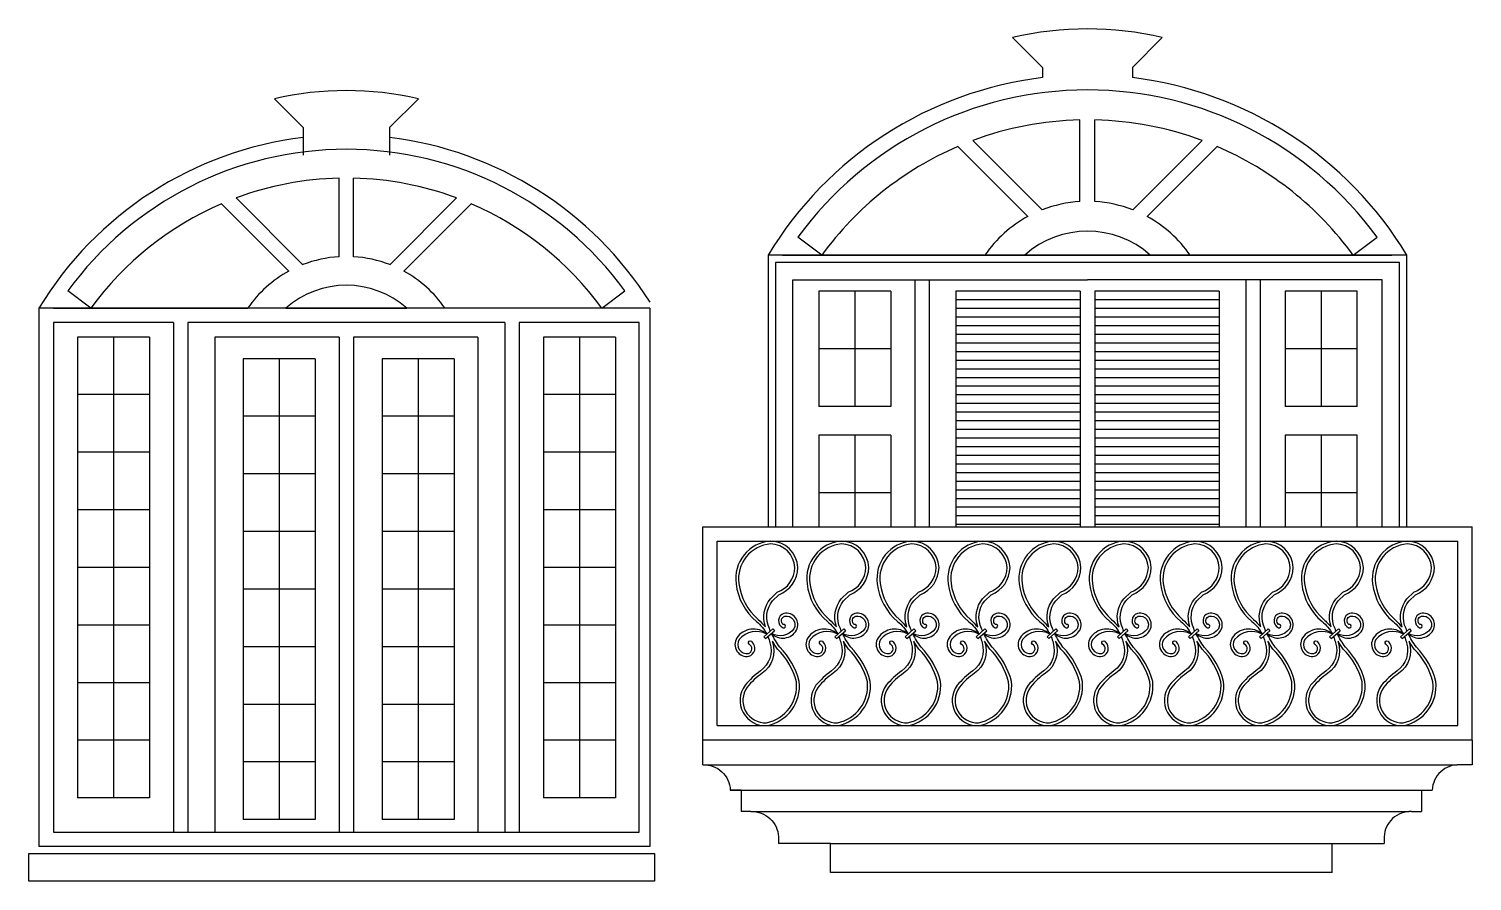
# Model space of a CAD drawing. Header units: millimetres. Extents: x 766.04 to 775.27, y 171.16 to 178.05.
# Drawn here: x 769.46 to 774.48, y 175.09 to 178.05 of the extents above; entities that cross this region are included whole.
import ezdxf

# ---------------------------------------------------------------- set-up
doc = ezdxf.new("R2010")
doc.units = ezdxf.units.MM
doc.header["$MEASUREMENT"] = 0
doc.layers.add('alvenaria', color=5, linetype='Continuous')
doc.layers.add('janela', color=1, linetype='Continuous')

msp = doc.modelspace()

# ---------------------------------------------------------------- linework, layer by layer
at = {"color": 2}
for p, q in [((772.88, 178.018), (772.984, 177.9141)), ((773.3996, 178.018), (773.2957, 177.9141)), ((772.984, 177.9141), (772.984, 177.8786)), ((773.2957, 177.9141), (773.2957, 177.8786)), ((770.3163, 177.805), (770.4163, 177.705)), ((770.8163, 177.805), (770.7163, 177.705)), ((773.1138, 177.4486), (773.1138, 177.7319)), ((773.1658, 177.4486), (773.1658, 177.7319)), ((770.4163, 177.705), (770.4163, 177.6095)), ((770.7163, 177.705), (770.7163, 177.6095)), ((772.9326, 177.3965), (772.6896, 177.6395)), ((772.9828, 177.4199), (772.7421, 177.6606)), ((773.2969, 177.4199), (773.5376, 177.6606)), ((773.347, 177.3965), (773.59, 177.6395)), ((770.5413, 177.257), (770.5413, 177.5297)), ((770.5913, 177.257), (770.5913, 177.5297)), ((770.4152, 177.2294), (770.1835, 177.461)), ((770.7174, 177.2294), (770.949, 177.461)), ((770.3669, 177.207), (770.133, 177.4408)), ((770.7657, 177.207), (770.9995, 177.4408)), ((772.2177, 177.2628), (772.1344, 177.325)), ((774.0619, 177.2628), (774.1452, 177.325)), ((772.498, 177.2628), (772.0807, 177.2628)), ((772.0807, 177.2628), (772.7554, 177.2628)), ((772.1164, 177.2628), (774.1634, 177.2628)), ((772.1164, 177.2628), (774.1634, 177.2628)), ((772.1164, 177.2628), (774.1634, 177.2628)), ((772.1164, 177.2628), (774.1634, 177.2628)), ((772.1164, 177.2628), (774.1634, 177.2628)), ((772.1164, 177.2628), (774.1634, 177.2628)), ((772.1164, 177.2628), (774.1634, 177.2628)), ((772.1164, 177.2628), (774.1634, 177.2628)), ((772.641, 177.2628), (772.548, 177.2628)), ((772.6649, 177.2628), (772.7838, 177.2628)), ((773.3579, 177.2628), (772.9218, 177.2628)), ((773.2657, 177.2628), (773.3579, 177.2628)), ((773.5551, 177.2628), (773.4407, 177.2628)), ((774.197, 177.2628), (773.4959, 177.2628)), ((773.4959, 177.2628), (773.6148, 177.2628)), ((774.197, 177.2628), (773.4959, 177.2628)), ((773.4959, 177.2628), (773.6148, 177.2628)), ((773.648, 177.2628), (773.5551, 177.2628)), ((773.6148, 177.2628), (773.7114, 177.2628)), ((773.6148, 177.2628), (773.7114, 177.2628)), ((773.7633, 177.2628), (774.197, 177.2628)), ((773.7633, 177.2628), (774.197, 177.2628)), ((772.5399, 177.1771), (772.5399, 176.3199)), ((772.5899, 177.1771), (772.5899, 176.3199)), ((773.6899, 177.1771), (773.6899, 176.3199)), ((773.7399, 177.1771), (773.7399, 176.3199)), ((769.6789, 177.0783), (769.5988, 177.1381)), ((771.4536, 177.0783), (771.5338, 177.1381)), ((769.499, 177.0783), (769.499, 175.2096)), ((771.6207, 177.0783), (769.499, 177.0783)), ((769.9663, 177.0783), (769.549, 177.0783)), ((769.549, 177.0783), (770.2237, 177.0783)), ((770.1092, 177.0783), (770.0163, 177.0783)), ((770.2237, 177.0783), (770.1092, 177.0783)), ((770.4451, 177.0783), (770.3564, 177.0783)), ((770.3564, 177.0783), (770.7761, 177.0783)), ((771.0233, 177.0783), (770.9089, 177.0783)), ((771.1163, 177.0783), (771.0233, 177.0783)), ((771.5836, 177.0783), (771.1663, 177.0783)), ((771.6207, 177.0783), (771.6207, 175.2096)), ((769.549, 177.0283), (769.549, 175.2596)), ((769.9663, 177.0283), (769.549, 177.0283)), ((769.9663, 177.0283), (769.9663, 175.2596)), ((770.0163, 177.0283), (770.0163, 175.2596)), ((771.1163, 177.0283), (770.0163, 177.0283)), ((771.1163, 177.0283), (771.1163, 175.2596)), ((771.1663, 177.0283), (771.1663, 175.2596)), ((771.5836, 177.0283), (771.1663, 177.0283)), ((771.5836, 175.2596), (771.5836, 177.0283)), ((769.8833, 176.9783), (769.6333, 176.9783)), ((770.1092, 176.9783), (770.1092, 175.2596)), ((770.5413, 176.9783), (770.1092, 176.9783)), ((770.5413, 176.9783), (770.5413, 175.2596)), ((770.5913, 176.9783), (770.5913, 175.2596)), ((771.0233, 176.9783), (770.5913, 176.9783)), ((771.0233, 176.9783), (771.0233, 175.2596)), ((771.8043, 176.3199), (773.5459, 176.3199)), ((771.8043, 175.5792), (771.8043, 176.3199)), ((771.8044, 176.3199), (774.4755, 176.3199)), ((774.4755, 175.5792), (774.4755, 176.3199)), ((771.8543, 176.2699), (774.4255, 176.2699)), ((771.8543, 175.6292), (771.8543, 176.2699)), ((774.4255, 175.6292), (774.4255, 176.2699)), ((772.0469, 175.9654), (772.0165, 175.938)), ((772.0223, 175.9315), (772.0529, 175.9587)), ((772.0469, 175.9654), (772.0529, 175.9587)), ((772.2934, 175.9654), (772.263, 175.938)), ((772.2687, 175.9315), (772.2994, 175.9587)), ((772.2934, 175.9654), (772.2994, 175.9587)), ((772.5373, 175.9654), (772.5069, 175.938)), ((772.5127, 175.9315), (772.5433, 175.9587)), ((772.5373, 175.9654), (772.5433, 175.9587)), ((772.7838, 175.9654), (772.7534, 175.938)), ((772.7591, 175.9315), (772.7898, 175.9587)), ((772.7838, 175.9654), (772.7898, 175.9587)), ((773.0302, 175.9654), (772.9998, 175.938)), ((773.0056, 175.9315), (773.0362, 175.9587)), ((773.0302, 175.9654), (773.0362, 175.9587)), ((773.2742, 175.9654), (773.2438, 175.938)), ((773.2495, 175.9315), (773.2802, 175.9587)), ((773.2742, 175.9654), (773.2802, 175.9587)), ((773.5206, 175.9654), (773.4902, 175.938)), ((773.496, 175.9315), (773.5266, 175.9587)), ((773.5206, 175.9654), (773.5266, 175.9587)), ((773.7671, 175.9654), (773.7367, 175.938)), ((773.7424, 175.9315), (773.7731, 175.9587)), ((773.7671, 175.9654), (773.7731, 175.9587)), ((774.011, 175.9654), (773.9806, 175.938)), ((773.9864, 175.9315), (774.017, 175.9587)), ((774.011, 175.9654), (774.017, 175.9587)), ((774.2575, 175.9654), (774.2271, 175.938)), ((774.2328, 175.9315), (774.2635, 175.9587)), ((774.2575, 175.9654), (774.2635, 175.9587)), ((772.0165, 175.938), (772.0223, 175.9315)), ((772.263, 175.938), (772.2687, 175.9315)), ((772.5069, 175.938), (772.5127, 175.9315)), ((772.7534, 175.938), (772.7591, 175.9315)), ((772.9998, 175.938), (773.0056, 175.9315)), ((773.2438, 175.938), (773.2495, 175.9315)), ((773.4902, 175.938), (773.496, 175.9315)), ((773.7367, 175.938), (773.7424, 175.9315)), ((773.9806, 175.938), (773.9864, 175.9315)), ((774.2271, 175.938), (774.2328, 175.9315)), ((771.8543, 175.6292), (774.4255, 175.6292)), ((774.4755, 175.5792), (771.8043, 175.5792)), ((769.549, 175.2596), (771.5836, 175.2596)), ((771.6207, 175.2096), (769.499, 175.2096))]:
    msp.add_line(p, q, dxfattribs=at)
at = {"color": 2, "extrusion": (0, 0, -1)}
for p, q in [((774.0777, 177.2628), (772.0307, 177.2628)), ((774.2492, 177.2628), (772.0307, 177.2628)), ((774.0777, 177.2628), (772.0307, 177.2628)), ((772.0307, 177.2628), (772.0307, 176.3197)), ((772.0307, 177.2628), (772.0307, 176.3197)), ((774.2492, 177.2628), (772.0307, 177.2628)), ((774.0777, 177.2628), (772.0307, 177.2628)), ((774.2492, 177.2628), (772.0307, 177.2628)), ((774.0777, 177.2628), (772.0307, 177.2628)), ((774.2492, 177.2628), (772.0307, 177.2628)), ((772.1164, 177.2628), (773.1399, 177.2628)), ((772.1164, 177.2628), (773.1399, 177.2628)), ((772.1164, 177.2628), (773.1399, 177.2628)), ((774.1634, 177.2628), (773.1399, 177.2628)), ((774.1634, 177.2628), (773.1399, 177.2628)), ((774.2492, 176.3197), (774.2492, 177.2628)), ((772.0564, 177.2371), (772.0564, 176.3197)), ((774.2234, 177.2371), (772.0564, 177.2371)), ((774.2234, 176.3197), (774.2234, 177.2371)), ((772.1164, 176.3197), (772.1164, 177.1771)), ((772.1164, 177.1771), (773.1399, 177.1771)), ((774.1634, 177.1771), (773.1399, 177.1771)), ((774.1634, 176.3197), (774.1634, 177.1771))]:
    msp.add_line(p, q, dxfattribs=at)
at = {"color": 2}
for points in [[(772.0461, 176.0624), (772.068, 176.0838, 0.306931), (772.1339, 176.1782, 0.397058), (772.039, 176.2699, 0.432102), (771.9195, 176.1217, 0.188345), (771.9903, 175.9904, -0.111789), (772.0262, 175.9467, -0.111789)], [(772.2925, 176.0624), (772.3145, 176.0838, 0.306931), (772.3804, 176.1782, 0.397058), (772.2854, 176.2699, 0.432102), (772.166, 176.1217, 0.188345), (772.2367, 175.9904, -0.111789), (772.2727, 175.9467, -0.111789)], [(772.5365, 176.0624), (772.5584, 176.0838, 0.306931), (772.6243, 176.1782, 0.397058), (772.5294, 176.2699, 0.432102), (772.4099, 176.1217, 0.188345), (772.4806, 175.9904, -0.111789), (772.5166, 175.9467, -0.111789)], [(772.7829, 176.0624), (772.8049, 176.0838, 0.306931), (772.8708, 176.1782, 0.397058), (772.7758, 176.2699, 0.432102), (772.6564, 176.1217, 0.188345), (772.7271, 175.9904, -0.111789), (772.7631, 175.9467, -0.111789)], [(773.0294, 176.0624), (773.0513, 176.0838, 0.306931), (773.1172, 176.1782, 0.397058), (773.0223, 176.2699, 0.432102), (772.9028, 176.1217, 0.188345), (772.9736, 175.9904, -0.111789), (773.0095, 175.9467, -0.111789)], [(773.2733, 176.0624), (773.2953, 176.0838, 0.306931), (773.3612, 176.1782, 0.397058), (773.2662, 176.2699, 0.432102), (773.1468, 176.1217, 0.188345), (773.2175, 175.9904, -0.111789), (773.2535, 175.9467, -0.111789)], [(773.5198, 176.0624), (773.5417, 176.0838, 0.306931), (773.6076, 176.1782, 0.397058), (773.5127, 176.2699, 0.432102), (773.3932, 176.1217, 0.188345), (773.4639, 175.9904, -0.111789), (773.4999, 175.9467, -0.111789)], [(773.7662, 176.0624), (773.7882, 176.0838, 0.306931), (773.8541, 176.1782, 0.397058), (773.7591, 176.2699, 0.432102), (773.6397, 176.1217, 0.188345), (773.7104, 175.9904, -0.111789), (773.7464, 175.9467, -0.111789)], [(774.0102, 176.0624), (774.0321, 176.0838, 0.306931), (774.098, 176.1782, 0.397058), (774.003, 176.2699, 0.432102), (773.8836, 176.1217, 0.188345), (773.9543, 175.9904, -0.111789), (773.9903, 175.9467, -0.111789)], [(774.2566, 176.0624), (774.2786, 176.0838, 0.306931), (774.3445, 176.1782, 0.397058), (774.2495, 176.2699, 0.432102), (774.1301, 176.1217, 0.188345), (774.2008, 175.9904, -0.111789), (774.2368, 175.9467, -0.111789)], [(772.0389, 175.9581, -0.00785), (772.0354, 175.9665, -0.291434), (772.0461, 176.0624)], [(772.2853, 175.9581, -0.00785), (772.2818, 175.9665, -0.291434), (772.2925, 176.0624)], [(772.5292, 175.9581, -0.00785), (772.5258, 175.9665, -0.291434), (772.5365, 176.0624)], [(772.7757, 175.9581, -0.00785), (772.7722, 175.9665, -0.291434), (772.7829, 176.0624)], [(773.0222, 175.9581, -0.00785), (773.0187, 175.9665, -0.291434), (773.0294, 176.0624)], [(773.2661, 175.9581, -0.00785), (773.2626, 175.9665, -0.291434), (773.2733, 176.0624)], [(773.5125, 175.9581, -0.00785), (773.5091, 175.9665, -0.291434), (773.5198, 176.0624)], [(773.759, 175.9581, -0.00785), (773.7555, 175.9665, -0.291434), (773.7662, 176.0624)], [(774.0029, 175.9581, -0.00785), (773.9994, 175.9665, -0.291434), (774.0102, 176.0624)], [(774.2494, 175.9581, -0.00785), (774.2459, 175.9665, -0.291434), (774.2566, 176.0624)], [(772.0427, 175.9496, 0.498485), (772.1294, 175.9606, 0.635174), (772.086, 176.0191, 0.672054), (772.0826, 175.9687, 1.414172), (772.0831, 175.9804, -0.564424), (772.0886, 176.0095, -0.626327), (772.1206, 175.9654, -0.378639), (772.0427, 175.9496, 0.497563)], [(772.2892, 175.9496, 0.498485), (772.3758, 175.9606, 0.635174), (772.3324, 176.0191, 0.672054), (772.3291, 175.9687, 1.414172), (772.3295, 175.9804, -0.564424), (772.335, 176.0095, -0.626327), (772.3671, 175.9654, -0.378639), (772.2892, 175.9496, 0.497563)], [(772.5331, 175.9496, 0.498485), (772.6198, 175.9606, 0.635174), (772.5764, 176.0191, 0.672054), (772.573, 175.9687, 1.414172), (772.5735, 175.9804, -0.564424), (772.579, 176.0095, -0.626327), (772.611, 175.9654, -0.378639), (772.5331, 175.9496, 0.497563)], [(772.7796, 175.9496, 0.498485), (772.8662, 175.9606, 0.635174), (772.8228, 176.0191, 0.672054), (772.8195, 175.9687, 1.414172), (772.8199, 175.9804, -0.564424), (772.8254, 176.0095, -0.626327), (772.8575, 175.9654, -0.378639), (772.7796, 175.9496, 0.497563)], [(773.026, 175.9496, 0.498485), (773.1127, 175.9606, 0.635174), (773.0693, 176.0191, 0.672054), (773.0659, 175.9687, 1.414172), (773.0664, 175.9804, -0.564424), (773.0719, 176.0095, -0.626327), (773.1039, 175.9654, -0.378639), (773.026, 175.9496, 0.497563)], [(773.2699, 175.9496, 0.498485), (773.3566, 175.9606, 0.635174), (773.3132, 176.0191, 0.672054), (773.3099, 175.9687, 1.414172), (773.3103, 175.9804, -0.564424), (773.3158, 176.0095, -0.626327), (773.3479, 175.9654, -0.378639), (773.2699, 175.9496, 0.497563)], [(773.5164, 175.9496, 0.498485), (773.6031, 175.9606, 0.635174), (773.5597, 176.0191, 0.672054), (773.5563, 175.9687, 1.414172), (773.5568, 175.9804, -0.564424), (773.5623, 176.0095, -0.626327), (773.5943, 175.9654, -0.378639), (773.5164, 175.9496, 0.497563)], [(773.7629, 175.9496, 0.498485), (773.8495, 175.9606, 0.635174), (773.8061, 176.0191, 0.672054), (773.8028, 175.9687, 1.414172), (773.8032, 175.9804, -0.564424), (773.8087, 176.0095, -0.626327), (773.8408, 175.9654, -0.378639), (773.7629, 175.9496, 0.497563)], [(774.0068, 175.9496, 0.498485), (774.0935, 175.9606, 0.635174), (774.0501, 176.0191, 0.672054), (774.0467, 175.9687, 1.414172), (774.0471, 175.9804, -0.564424), (774.0527, 176.0095, -0.626327), (774.0847, 175.9654, -0.378639), (774.0068, 175.9496, 0.497563)], [(774.2532, 175.9496, 0.498485), (774.3399, 175.9606, 0.635174), (774.2965, 176.0191, 0.672054), (774.2932, 175.9687, 1.414172), (774.2936, 175.9804, -0.564424), (774.2991, 176.0095, -0.626327), (774.3312, 175.9654, -0.378639), (774.2532, 175.9496, 0.497563)], [(772.0262, 175.9467, 0.461468), (771.9223, 175.9336, 0.650432), (771.9644, 175.87, 0.57503), (771.9755, 175.9197, 0.502984)], [(772.2727, 175.9467, 0.461468), (772.1687, 175.9336, 0.650432), (772.2109, 175.87, 0.57503), (772.2219, 175.9197, 0.502984)], [(772.5166, 175.9467, 0.461468), (772.4127, 175.9336, 0.650432), (772.4548, 175.87, 0.57503), (772.4658, 175.9197, 0.502984)], [(772.7631, 175.9467, 0.461468), (772.6591, 175.9336, 0.650432), (772.7013, 175.87, 0.57503), (772.7123, 175.9197, 0.502984)], [(773.0095, 175.9467, 0.461468), (772.9056, 175.9336, 0.650432), (772.9477, 175.87, 0.57503), (772.9588, 175.9197, 0.502984)], [(773.2535, 175.9467, 0.461468), (773.1495, 175.9336, 0.650432), (773.1917, 175.87, 0.57503), (773.2027, 175.9197, 0.502984)], [(773.4999, 175.9467, 0.461468), (773.396, 175.9336, 0.650432), (773.4381, 175.87, 0.57503), (773.4491, 175.9197, 0.502984)], [(773.7464, 175.9467, 0.461468), (773.6424, 175.9336, 0.650432), (773.6846, 175.87, 0.57503), (773.6956, 175.9197, 0.502984)], [(773.9903, 175.9467, 0.461468), (773.8864, 175.9336, 0.650432), (773.9285, 175.87, 0.57503), (773.9395, 175.9197, 0.502984)], [(774.2368, 175.9467, 0.461468), (774.1328, 175.9336, 0.650432), (774.175, 175.87, 0.57503), (774.186, 175.9197, 0.502984)], [(772.0262, 175.9467, 0.362754), (771.9307, 175.9282, 0.643667), (771.9622, 175.8798, 0.675031), (771.9649, 175.9117, -1.273672), (771.9755, 175.9197)], [(772.0301, 175.9384, -0.044703), (772.037, 175.9166, -0.324841), (772.0047, 175.8192, 0.068727), (771.9506, 175.7692, 0.636143), (772.0263, 175.6292, 0.391481), (772.1389, 175.7829, 0.133262), (772.0715, 175.9014, -0.048473), (772.0427, 175.9496, -0.048473)], [(772.2727, 175.9467, 0.362754), (772.1771, 175.9282, 0.643667), (772.2087, 175.8798, 0.675031), (772.2113, 175.9117, -1.273672), (772.2219, 175.9197)], [(772.2765, 175.9384, -0.044703), (772.2834, 175.9166, -0.324841), (772.2511, 175.8192, 0.068727), (772.197, 175.7692, 0.636143), (772.2727, 175.6292, 0.391481), (772.3854, 175.7829, 0.133262), (772.3179, 175.9014, -0.048473), (772.2892, 175.9496, -0.048473)], [(772.5166, 175.9467, 0.362754), (772.4211, 175.9282, 0.643667), (772.4526, 175.8798, 0.675031), (772.4553, 175.9117, -1.273672), (772.4658, 175.9197)], [(772.5205, 175.9384, -0.044703), (772.5274, 175.9166, -0.324841), (772.4951, 175.8192, 0.068727), (772.441, 175.7692, 0.636143), (772.5167, 175.6292, 0.391481), (772.6293, 175.7829, 0.133262), (772.5619, 175.9014, -0.048473), (772.5331, 175.9496, -0.048473)], [(772.7631, 175.9467, 0.362754), (772.6675, 175.9282, 0.643667), (772.6991, 175.8798, 0.675031), (772.7017, 175.9117, -1.273672), (772.7123, 175.9197)], [(772.7669, 175.9384, -0.044703), (772.7738, 175.9166, -0.324841), (772.7415, 175.8192, 0.068727), (772.6874, 175.7692, 0.636143), (772.7631, 175.6292, 0.391481), (772.8758, 175.7829, 0.133262), (772.8083, 175.9014, -0.048473), (772.7796, 175.9496, -0.048473)], [(773.0095, 175.9467, 0.362754), (772.914, 175.9282, 0.643667), (772.9455, 175.8798, 0.675031), (772.9482, 175.9117, -1.273672), (772.9588, 175.9197)], [(773.0134, 175.9384, -0.044703), (773.0203, 175.9166, -0.324841), (772.988, 175.8192, 0.068727), (772.9339, 175.7692, 0.636143), (773.0096, 175.6292, 0.391481), (773.1222, 175.7829, 0.133262), (773.0548, 175.9014, -0.048473), (773.026, 175.9496, -0.048473)], [(773.2535, 175.9467, 0.362754), (773.1579, 175.9282, 0.643667), (773.1895, 175.8798, 0.675031), (773.1921, 175.9117, -1.273672), (773.2027, 175.9197)], [(773.2573, 175.9384, -0.044703), (773.2642, 175.9166, -0.324841), (773.2319, 175.8192, 0.068727), (773.1778, 175.7692, 0.636143), (773.2535, 175.6292, 0.391481), (773.3662, 175.7829, 0.133262), (773.2987, 175.9014, -0.048473), (773.2699, 175.9496, -0.048473)], [(773.4999, 175.9467, 0.362754), (773.4044, 175.9282, 0.643667), (773.4359, 175.8798, 0.675031), (773.4386, 175.9117, -1.273672), (773.4491, 175.9197)], [(773.5038, 175.9384, -0.044703), (773.5107, 175.9166, -0.324841), (773.4784, 175.8192, 0.068727), (773.4243, 175.7692, 0.636143), (773.5, 175.6292, 0.391481), (773.6126, 175.7829, 0.133262), (773.5452, 175.9014, -0.048473), (773.5164, 175.9496, -0.048473)], [(773.7464, 175.9467, 0.362754), (773.6508, 175.9282, 0.643667), (773.6824, 175.8798, 0.675031), (773.685, 175.9117, -1.273672), (773.6956, 175.9197)], [(773.7502, 175.9384, -0.044703), (773.7571, 175.9166, -0.324841), (773.7248, 175.8192, 0.068727), (773.6707, 175.7692, 0.636143), (773.7464, 175.6292, 0.391481), (773.8591, 175.7829, 0.133262), (773.7916, 175.9014, -0.048473), (773.7629, 175.9496, -0.048473)], [(773.9903, 175.9467, 0.362754), (773.8948, 175.9282, 0.643667), (773.9263, 175.8798, 0.675031), (773.9289, 175.9117, -1.273672), (773.9395, 175.9197)], [(773.9942, 175.9384, -0.044703), (774.001, 175.9166, -0.324841), (773.9687, 175.8192, 0.068727), (773.9147, 175.7692, 0.636143), (773.9904, 175.6292, 0.391481), (774.103, 175.7829, 0.133262), (774.0356, 175.9014, -0.048473), (774.0068, 175.9496, -0.048473)], [(774.2368, 175.9467, 0.362754), (774.1412, 175.9282, 0.643667), (774.1728, 175.8798, 0.675031), (774.1754, 175.9117, -1.273672), (774.186, 175.9197)], [(774.2406, 175.9384, -0.044703), (774.2475, 175.9166, -0.324841), (774.2152, 175.8192, 0.068727), (774.1611, 175.7692, 0.636143), (774.2368, 175.6292, 0.391481), (774.3495, 175.7829, 0.133262), (774.282, 175.9014, -0.048473), (774.2532, 175.9496, -0.048473)]]:
    msp.add_lwpolyline(points, format="xyb", dxfattribs=at)
for points in [[(772.0387, 176.0692), (772.0625, 176.0925, 0.31199), (772.1239, 176.1781, 0.39456), (772.0393, 176.2599, 0.431196), (771.9294, 176.123, 0.188154), (771.9966, 175.9981, 0.008793), (772.0221, 175.9722, -0.263429)], [(772.2851, 176.0692), (772.309, 176.0925, 0.31199), (772.3704, 176.1781, 0.39456), (772.2857, 176.2599, 0.431196), (772.1759, 176.123, 0.188154), (772.243, 175.9981, 0.008793), (772.2685, 175.9722, -0.263429)], [(772.5291, 176.0692), (772.5529, 176.0925, 0.31199), (772.6143, 176.1781, 0.39456), (772.5297, 176.2599, 0.431196), (772.4198, 176.123, 0.188154), (772.487, 175.9981, 0.008793), (772.5125, 175.9722, -0.263429)], [(772.7755, 176.0692), (772.7994, 176.0925, 0.31199), (772.8608, 176.1781, 0.39456), (772.7761, 176.2599, 0.431196), (772.6663, 176.123, 0.188154), (772.7334, 175.9981, 0.008793), (772.7589, 175.9722, -0.263429)], [(773.022, 176.0692), (773.0458, 176.0925, 0.31199), (773.1072, 176.1781, 0.39456), (773.0226, 176.2599, 0.431196), (772.9127, 176.123, 0.188154), (772.9799, 175.9981, 0.008793), (773.0054, 175.9722, -0.263429)], [(773.2659, 176.0692), (773.2898, 176.0925, 0.31199), (773.3512, 176.1781, 0.39456), (773.2665, 176.2599, 0.431196), (773.1567, 176.123, 0.188154), (773.2238, 175.9981, 0.008793), (773.2493, 175.9722, -0.263429)], [(773.5124, 176.0692), (773.5362, 176.0925, 0.31199), (773.5976, 176.1781, 0.39456), (773.513, 176.2599, 0.431196), (773.4031, 176.123, 0.188154), (773.4703, 175.9981, 0.008793), (773.4958, 175.9722, -0.263429)], [(773.7588, 176.0692), (773.7827, 176.0925, 0.31199), (773.8441, 176.1781, 0.39456), (773.7594, 176.2599, 0.431196), (773.6496, 176.123, 0.188154), (773.7167, 175.9981, 0.008793), (773.7422, 175.9722, -0.263429)], [(774.0028, 176.0692), (774.0266, 176.0925, 0.31199), (774.088, 176.1781, 0.39456), (774.0034, 176.2599, 0.431196), (773.8935, 176.123, 0.188154), (773.9606, 175.9981, 0.008793), (773.9862, 175.9722, -0.263429)], [(774.2492, 176.0692), (774.2731, 176.0925, 0.31199), (774.3344, 176.1781, 0.39456), (774.2498, 176.2599, 0.431196), (774.14, 176.123, 0.188154), (774.2071, 175.9981, 0.008793), (774.2326, 175.9722, -0.263429)], [(772.046, 175.922, -0.267949), (772.0466, 175.9192, -0.323734), (772.0104, 175.8111, 0.068544), (771.9585, 175.7631, 0.632058), (772.025, 175.6391, 0.38846), (772.1291, 175.781, 0.133287), (772.0639, 175.8949, -0.027079)], [(772.2924, 175.922, -0.267949), (772.2931, 175.9192, -0.323734), (772.2569, 175.8111, 0.068544), (772.2049, 175.7631, 0.632058), (772.2715, 175.6391, 0.38846), (772.3755, 175.781, 0.133287), (772.3103, 175.8949, -0.027079)], [(772.5364, 175.922, -0.267949), (772.537, 175.9192, -0.323734), (772.5008, 175.8111, 0.068544), (772.4489, 175.7631, 0.632058), (772.5154, 175.6391, 0.38846), (772.6195, 175.781, 0.133287), (772.5543, 175.8949, -0.027079)], [(772.7828, 175.922, -0.267949), (772.7835, 175.9192, -0.323734), (772.7473, 175.8111, 0.068544), (772.6953, 175.7631, 0.632058), (772.7619, 175.6391, 0.38846), (772.8659, 175.781, 0.133287), (772.8007, 175.8949, -0.027079)], [(773.0293, 175.922, -0.267949), (773.0299, 175.9192, -0.323734), (772.9937, 175.8111, 0.068544), (772.9418, 175.7631, 0.632058), (773.0083, 175.6391, 0.38846), (773.1124, 175.781, 0.133287), (773.0472, 175.8949, -0.027079)], [(773.2732, 175.922, -0.267949), (773.2739, 175.9192, -0.323734), (773.2377, 175.8111, 0.068544), (773.1857, 175.7631, 0.632058), (773.2523, 175.6391, 0.38846), (773.3563, 175.781, 0.133287), (773.2911, 175.8949, -0.027079)], [(773.5197, 175.922, -0.267949), (773.5203, 175.9192, -0.323734), (773.4841, 175.8111, 0.068544), (773.4322, 175.7631, 0.632058), (773.4987, 175.6391, 0.38846), (773.6028, 175.781, 0.133287), (773.5376, 175.8949, -0.027079)], [(773.7661, 175.922, -0.267949), (773.7668, 175.9192, -0.323734), (773.7306, 175.8111, 0.068544), (773.6786, 175.7631, 0.632058), (773.7452, 175.6391, 0.38846), (773.8492, 175.781, 0.133287), (773.784, 175.8949, -0.027079)], [(774.0101, 175.922, -0.267949), (774.0107, 175.9192, -0.323734), (773.9745, 175.8111, 0.068544), (773.9226, 175.7631, 0.632058), (773.9891, 175.6391, 0.38846), (774.0932, 175.781, 0.133287), (774.028, 175.8949, -0.027079)], [(774.2565, 175.922, -0.267949), (774.2572, 175.9192, -0.323734), (774.221, 175.8111, 0.068544), (774.169, 175.7631, 0.632058), (774.2356, 175.6391, 0.38846), (774.3396, 175.781, 0.133287), (774.2744, 175.8949, -0.027079)]]:
    msp.add_lwpolyline(points, format="xyb", close=True, dxfattribs=at)
for centre, radius, start, end in [((773.1398, 176.9031), 1.1448, 76.8833, 103.1167), ((773.1398, 176.5916), 1.2964, 96.9058, 148.8202), ((773.1398, 176.5916), 1.2964, 31.1798, 83.0942), ((770.5663, 176.7321), 1.1016, 76.8833, 103.1167), ((773.1398, 176.5916), 1.2444, 36.1053, 143.8947), ((773.1398, 176.5916), 1.1405, 91.3052, 110.4101), ((773.1398, 176.5916), 1.1405, 69.5899, 88.6948), ((770.5663, 176.4324), 1.2475, 96.9058, 148.8202), ((770.5663, 176.4324), 1.2475, 32.3021, 83.0942), ((770.5663, 176.4324), 1.1975, 36.1053, 143.8947), ((773.1398, 176.5916), 1.1405, 113.2496, 143.9505), ((773.1398, 176.5916), 1.1405, 36.0495, 66.7504), ((770.5663, 176.4324), 1.0975, 91.3052, 110.4101), ((770.5663, 176.4324), 1.0975, 69.5899, 88.6948), ((770.5663, 176.4324), 1.0975, 113.2496, 143.9505), ((770.5663, 176.4324), 1.0975, 36.0495, 66.7504), ((773.1398, 177.0162), 0.4331, 93.439, 111.2602), ((773.1398, 177.0162), 0.4331, 68.7398, 86.561), ((773.1398, 177.0162), 0.4331, 118.5838, 145.2958), ((773.1398, 177.0162), 0.4331, 34.7042, 61.4162), ((773.1398, 177.0162), 0.3292, 48.5104, 131.4896), ((770.5663, 176.841), 0.4168, 93.439, 111.2602), ((770.5663, 176.841), 0.4168, 68.7398, 86.561), ((770.5663, 176.841), 0.4168, 118.5838, 145.2958), ((770.5663, 176.841), 0.4168, 34.7042, 61.4162), ((770.5663, 176.841), 0.3168, 48.5104, 131.4896)]:
    msp.add_arc(centre, radius, start, end, dxfattribs=at)
at = {"layer": 'alvenaria'}
msp.add_lwpolyline([(769.4639, 175.1855), (771.6362, 175.1855), (771.6362, 175.0896), (769.4639, 175.0896)], close=True, dxfattribs=at)
at = {"layer": 'janela'}
for p, q in [((772.207, 177.1371), (772.207, 176.7371)), ((772.457, 177.1371), (772.207, 177.1371)), ((772.332, 177.1371), (772.332, 176.7371)), ((772.457, 177.1371), (772.457, 176.7371)), ((772.6829, 177.1371), (772.6829, 176.3199)), ((773.1149, 177.1371), (772.6829, 177.1371)), ((773.1149, 177.1371), (773.1149, 176.3199)), ((773.1649, 177.1371), (773.1649, 176.3199)), ((773.597, 177.1371), (773.1649, 177.1371)), ((773.597, 177.1371), (773.597, 176.3199)), ((773.8263, 177.1371), (773.8263, 176.7371)), ((774.0763, 177.1371), (773.8263, 177.1371)), ((773.9513, 177.1371), (773.9513, 176.7371)), ((774.0763, 176.7371), (774.0763, 177.1371)), ((773.1149, 177.1071), (772.6829, 177.1071)), ((773.1149, 177.0771), (772.6829, 177.0771)), ((773.597, 177.1071), (773.1649, 177.1071)), ((773.597, 177.0771), (773.1649, 177.0771)), ((773.1149, 177.0471), (772.6829, 177.0471)), ((773.1149, 177.0171), (772.6829, 177.0171)), ((773.597, 177.0471), (773.1649, 177.0471)), ((773.597, 177.0171), (773.1649, 177.0171)), ((769.6333, 176.9783), (769.6333, 176.5783)), ((769.7583, 176.9783), (769.7583, 176.5783)), ((769.8833, 176.9783), (769.8833, 176.5783)), ((771.2506, 176.9783), (771.2506, 176.5783)), ((771.5006, 176.9783), (771.2506, 176.9783)), ((771.3756, 176.9783), (771.3756, 176.5783)), ((771.5006, 176.9783), (771.5006, 176.5783)), ((772.0307, 177.0002), (772.0307, 176.3197)), ((773.1149, 176.9871), (772.6829, 176.9871)), ((773.597, 176.9871), (773.1649, 176.9871)), ((772.457, 176.9371), (772.207, 176.9371)), ((773.1149, 176.9571), (772.6829, 176.9571)), ((773.1149, 176.9271), (772.6829, 176.9271)), ((773.597, 176.9571), (773.1649, 176.9571)), ((773.597, 176.9271), (773.1649, 176.9271)), ((774.0763, 176.9371), (773.8263, 176.9371)), ((770.2083, 176.9031), (770.2083, 176.5031)), ((770.4583, 176.9031), (770.2083, 176.9031)), ((770.3333, 176.9031), (770.3333, 176.5031)), ((770.4583, 176.9031), (770.4583, 176.5031)), ((770.6904, 176.9031), (770.6904, 176.5031)), ((770.9404, 176.9031), (770.6904, 176.9031)), ((770.8154, 176.9031), (770.8154, 176.5031)), ((770.9404, 176.9031), (770.9404, 176.5031)), ((773.1149, 176.8971), (772.6829, 176.8971)), ((773.1149, 176.8671), (772.6829, 176.8671)), ((773.597, 176.8971), (773.1649, 176.8971)), ((773.597, 176.8671), (773.1649, 176.8671)), ((773.1149, 176.8371), (772.6829, 176.8371)), ((773.597, 176.8371), (773.1649, 176.8371)), ((769.8833, 176.7783), (769.6333, 176.7783)), ((771.5006, 176.7783), (771.2506, 176.7783)), ((773.1149, 176.8071), (772.6829, 176.8071)), ((773.1149, 176.7771), (772.6829, 176.7771)), ((773.597, 176.8071), (773.1649, 176.8071)), ((773.597, 176.7771), (773.1649, 176.7771)), ((772.457, 176.7371), (772.207, 176.7371)), ((773.1149, 176.7471), (772.6829, 176.7471)), ((773.1149, 176.7171), (772.6829, 176.7171)), ((773.597, 176.7471), (773.1649, 176.7471)), ((773.597, 176.7171), (773.1649, 176.7171)), ((774.0763, 176.7371), (773.8263, 176.7371)), ((770.4583, 176.7031), (770.2083, 176.7031)), ((770.9404, 176.7031), (770.6904, 176.7031)), ((773.1149, 176.6871), (772.6829, 176.6871)), ((773.597, 176.6871), (773.1649, 176.6871)), ((772.207, 176.6371), (772.207, 176.3199)), ((772.457, 176.6371), (772.207, 176.6371)), ((772.332, 176.6371), (772.332, 176.3199)), ((772.457, 176.6371), (772.457, 176.3199)), ((773.1149, 176.6571), (772.6829, 176.6571)), ((773.1149, 176.6271), (772.6829, 176.6271)), ((773.597, 176.6571), (773.1649, 176.6571)), ((773.597, 176.6271), (773.1649, 176.6271)), ((774.0763, 176.6371), (773.8263, 176.6371)), ((773.8263, 176.6371), (773.8263, 176.3199)), ((773.9513, 176.6371), (773.9513, 176.3199)), ((774.0763, 176.3199), (774.0763, 176.6371)), ((769.8833, 176.5783), (769.6333, 176.5783)), ((769.6333, 176.5783), (769.6333, 176.1783)), ((769.8833, 176.5783), (769.6333, 176.5783)), ((769.7583, 176.5783), (769.7583, 176.1783)), ((769.8833, 176.5783), (769.8833, 176.1783)), ((771.5006, 176.5783), (771.2506, 176.5783)), ((771.2506, 176.5783), (771.2506, 176.1783)), ((771.5006, 176.5783), (771.2506, 176.5783)), ((771.3756, 176.5783), (771.3756, 176.1783)), ((771.5006, 176.5783), (771.5006, 176.1783)), ((773.1149, 176.5971), (772.6829, 176.5971)), ((773.1149, 176.5671), (772.6829, 176.5671)), ((773.597, 176.5971), (773.1649, 176.5971)), ((773.597, 176.5671), (773.1649, 176.5671)), ((773.1149, 176.5371), (772.6829, 176.5371)), ((773.597, 176.5371), (773.1649, 176.5371)), ((770.4583, 176.5031), (770.2083, 176.5031)), ((770.2083, 176.5031), (770.2083, 176.1031)), ((770.4583, 176.5031), (770.2083, 176.5031)), ((770.3333, 176.5031), (770.3333, 176.1031)), ((770.4583, 176.5031), (770.4583, 176.1031)), ((770.9404, 176.5031), (770.6904, 176.5031)), ((770.6904, 176.5031), (770.6904, 176.1031)), ((770.9404, 176.5031), (770.6904, 176.5031)), ((770.8154, 176.5031), (770.8154, 176.1031)), ((770.9404, 176.5031), (770.9404, 176.1031)), ((773.1149, 176.5071), (772.6829, 176.5071)), ((773.1149, 176.4771), (772.6829, 176.4771)), ((773.597, 176.5071), (773.1649, 176.5071)), ((773.597, 176.4771), (773.1649, 176.4771)), ((772.457, 176.4371), (772.207, 176.4371)), ((773.1149, 176.4471), (772.6829, 176.4471)), ((773.1149, 176.4171), (772.6829, 176.4171)), ((773.597, 176.4471), (773.1649, 176.4471)), ((773.597, 176.4171), (773.1649, 176.4171)), ((774.0763, 176.4371), (773.8263, 176.4371)), ((769.8833, 176.3783), (769.6333, 176.3783)), ((771.5006, 176.3783), (771.2506, 176.3783)), ((773.1149, 176.3871), (772.6829, 176.3871)), ((773.597, 176.3871), (773.1649, 176.3871)), ((773.1149, 176.3571), (772.6829, 176.3571)), ((773.1149, 176.3271), (772.6829, 176.3271)), ((773.597, 176.3571), (773.1649, 176.3571)), ((773.597, 176.3271), (773.1649, 176.3271)), ((770.4583, 176.3031), (770.2083, 176.3031)), ((770.9404, 176.3031), (770.6904, 176.3031)), ((769.8833, 176.1783), (769.6333, 176.1783)), ((769.6333, 176.1783), (769.6333, 175.7783)), ((769.8833, 176.1783), (769.6333, 176.1783)), ((769.7583, 176.1783), (769.7583, 175.7783)), ((769.8833, 176.1783), (769.8833, 175.7783)), ((771.5006, 176.1783), (771.2506, 176.1783)), ((771.2506, 176.1783), (771.2506, 175.7783)), ((771.5006, 176.1783), (771.2506, 176.1783)), ((771.3756, 176.1783), (771.3756, 175.7783)), ((771.5006, 176.1783), (771.5006, 175.7783)), ((770.4583, 176.1031), (770.2083, 176.1031)), ((770.2083, 176.1031), (770.2083, 175.7031)), ((770.4583, 176.1031), (770.2083, 176.1031)), ((770.3333, 176.1031), (770.3333, 175.7031)), ((770.4583, 176.1031), (770.4583, 175.7031)), ((770.9404, 176.1031), (770.6904, 176.1031)), ((770.6904, 176.1031), (770.6904, 175.7031)), ((770.9404, 176.1031), (770.6904, 176.1031)), ((770.8154, 176.1031), (770.8154, 175.7031)), ((770.9404, 176.1031), (770.9404, 175.7031)), ((769.8833, 175.9783), (769.6333, 175.9783)), ((771.5006, 175.9783), (771.2506, 175.9783)), ((770.4583, 175.9031), (770.2083, 175.9031)), ((770.9404, 175.9031), (770.6904, 175.9031)), ((769.8833, 175.7783), (769.6333, 175.7783)), ((769.6333, 175.7783), (769.6333, 175.3783)), ((769.8833, 175.7783), (769.6333, 175.7783)), ((769.7583, 175.7783), (769.7583, 175.3783)), ((769.8833, 175.7783), (769.8833, 175.3783)), ((771.5006, 175.7783), (771.2506, 175.7783)), ((771.2506, 175.7783), (771.2506, 175.3783)), ((771.5006, 175.7783), (771.2506, 175.7783)), ((771.3756, 175.7783), (771.3756, 175.3783)), ((771.5006, 175.7783), (771.5006, 175.3783)), ((770.4583, 175.7031), (770.2083, 175.7031)), ((770.2083, 175.7031), (770.2083, 175.3031)), ((770.4583, 175.7031), (770.2083, 175.7031)), ((770.3333, 175.7031), (770.3333, 175.3031)), ((770.4583, 175.7031), (770.4583, 175.3031)), ((770.9404, 175.7031), (770.6904, 175.7031)), ((770.6904, 175.7031), (770.6904, 175.3031)), ((770.9404, 175.7031), (770.6904, 175.7031)), ((770.8154, 175.7031), (770.8154, 175.3031)), ((770.9404, 175.7031), (770.9404, 175.3031)), ((769.8833, 175.5783), (769.6333, 175.5783)), ((771.5006, 175.5783), (771.2506, 175.5783)), ((770.4583, 175.5031), (770.2083, 175.5031)), ((770.9404, 175.5031), (770.6904, 175.5031)), ((769.8833, 175.3783), (769.6333, 175.3783)), ((771.5006, 175.3783), (771.2506, 175.3783)), ((770.4583, 175.3031), (770.2083, 175.3031)), ((770.9404, 175.3031), (770.6904, 175.3031))]:
    msp.add_line(p, q, dxfattribs=at)
at = {"layer": 'janela', "color": 6}
for p, q in [((771.8043, 175.4931), (771.8043, 175.5792)), ((774.4755, 175.5792), (774.4755, 175.4931)), ((771.8132, 175.4931), (774.4234, 175.4931)), ((774.4755, 175.4931), (774.4322, 175.4931)), ((771.9368, 175.4058), (771.8995, 175.4058)), ((771.8995, 175.4058), (774.2997, 175.4058)), ((771.9368, 175.4058), (771.9368, 175.3308)), ((774.2997, 175.4058), (774.2997, 175.3308)), ((774.2997, 175.4058), (774.337, 175.4058)), ((771.9714, 175.3308), (771.9368, 175.3308)), ((771.9802, 175.3308), (774.2563, 175.3308)), ((774.2652, 175.3308), (774.2997, 175.3308)), ((772.0666, 175.2435), (772.0666, 175.2198)), ((772.247, 175.2198), (772.0666, 175.2198)), ((772.247, 175.1199), (772.247, 175.2198)), ((772.247, 175.2198), (773.9895, 175.2198)), ((773.9895, 175.1199), (773.9895, 175.2198)), ((773.9895, 175.2198), (774.17, 175.2198)), ((774.17, 175.2435), (774.17, 175.2198)), ((773.9895, 175.1199), (772.247, 175.1199))]:
    msp.add_line(p, q, dxfattribs=at)
for points in [[(771.8043, 175.4931, -0.417367), (771.8995, 175.4058, -1)], [(774.4322, 175.4931, 0.417367), (774.337, 175.4058, 1)], [(771.9714, 175.3308, -0.417367), (772.0666, 175.2435, -1)], [(774.2652, 175.3308, 0.417367), (774.17, 175.2435, 1)]]:
    msp.add_lwpolyline(points, format="xyb", dxfattribs=at)

doc.saveas('drawing.dxf')
